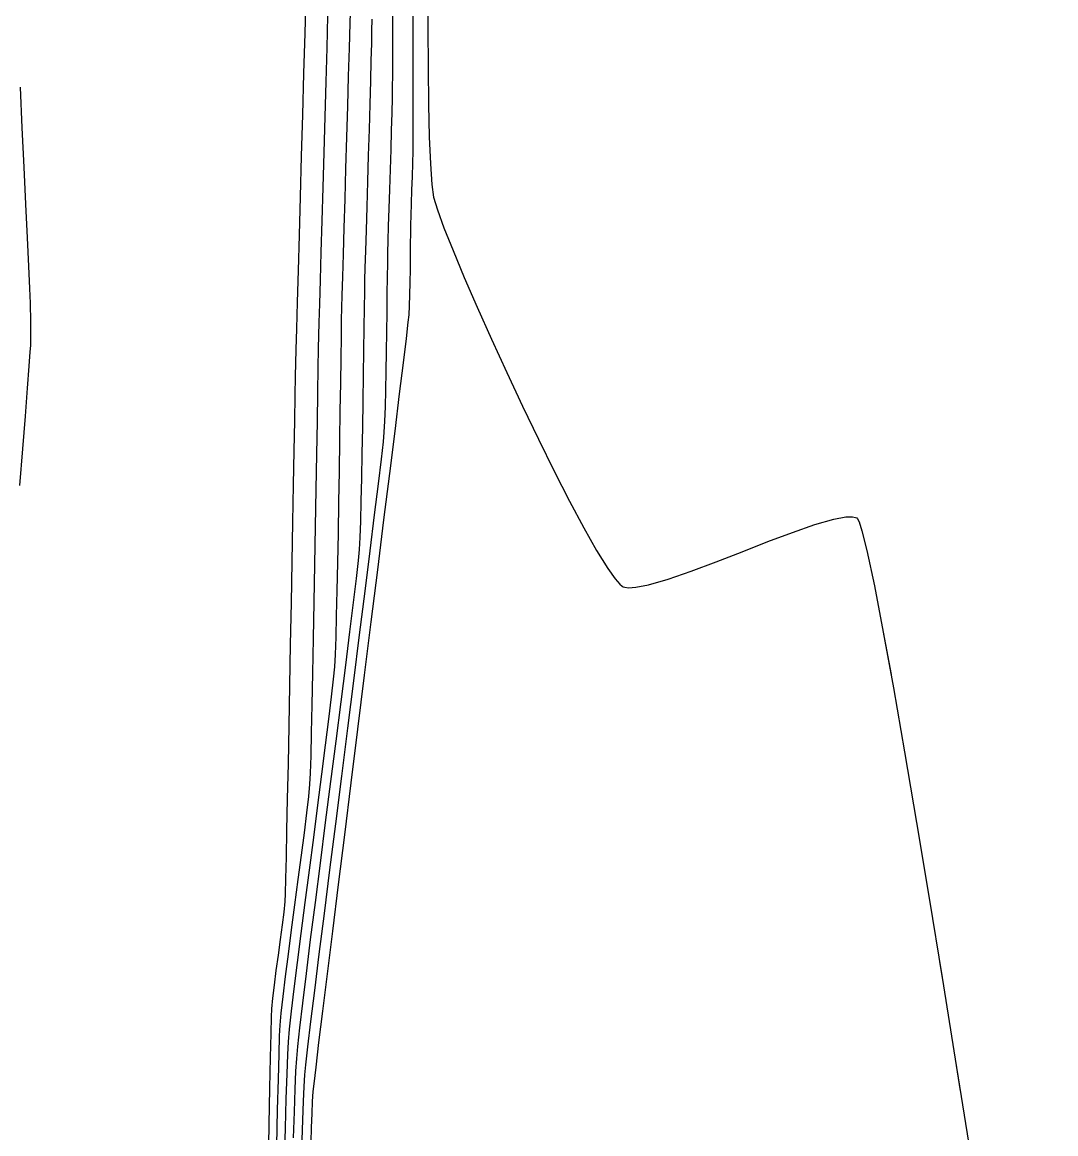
# Model space of a CAD drawing. Header units: metres. Extents: x 708868 to 711043, y 5411316 to 5413138.
# Drawn here: x 710429.2 to 710502.4, y 5412243.5 to 5412322.3 of the extents above; entities that cross this region are included whole.
import ezdxf

# ---------------------------------------------------------------- set-up
doc = ezdxf.new("R2010")
doc.units = ezdxf.units.M
for name, color, linetype in [('Rionegro 2010_Contours', 7, 'Continuous'), ('Rionegro 2014_Contours', 7, 'Continuous'), ('Rionegro 2018_Contours', 7, 'Continuous')]:
    doc.layers.add(name, color=color, linetype=linetype)

msp = doc.modelspace()

# ---------------------------------------------------------------- linework, layer by layer
at = {"layer": 'Rionegro 2010_Contours'}
for points in [[(710457.92, 5412324.897, 248), (710457.922, 5412321.9, 248), (710457.939, 5412319.059, 248), (710457.973, 5412316.451, 248), (710458.027, 5412314.152, 248), (710458.104, 5412312.238, 248), (710458.206, 5412310.786, 248), (710458.336, 5412309.873, 248), (710458.6, 5412308.994, 248), (710459.069, 5412307.714, 248), (710459.714, 5412306.095, 248), (710460.51, 5412304.198, 248), (710461.427, 5412302.086, 248), (710462.439, 5412299.819, 248), (710463.52, 5412297.461, 248), (710464.64, 5412295.071, 248), (710465.774, 5412292.713, 248), (710466.893, 5412290.447, 248), (710467.971, 5412288.336, 248), (710468.98, 5412286.441, 248), (710469.893, 5412284.825, 248), (710470.682, 5412283.548, 248), (710471.207, 5412282.812, 248), (710471.528, 5412282.448, 248), (710471.705, 5412282.302, 248), (710471.782, 5412282.26, 248), (710471.888, 5412282.223, 248), (710472.153, 5412282.187, 248), (710472.674, 5412282.215, 248), (710473.572, 5412282.392, 248), (710474.967, 5412282.798, 248), (710476.589, 5412283.36, 248), (710478.361, 5412284.026, 248), (710480.204, 5412284.742, 248), (710482.038, 5412285.455, 248), (710483.787, 5412286.113, 248), (710485.37, 5412286.663, 248), (710486.709, 5412287.052, 248), (710487.552, 5412287.211, 248), (710488.025, 5412287.224, 248), (710488.255, 5412287.176, 248), (710488.342, 5412287.133, 248), (710488.389, 5412287.084, 248), (710488.501, 5412286.86, 248), (710488.708, 5412286.22, 248), (710489.053, 5412284.835, 248), (710489.587, 5412282.322, 248), (710490.221, 5412279.036, 248), (710490.94, 5412275.078, 248), (710491.731, 5412270.548, 248), (710492.578, 5412265.549, 248), (710493.469, 5412260.18, 248), (710494.388, 5412254.545, 248), (710495.321, 5412248.744, 248), (710495.677, 5412246.505, 248)], [(710449.277, 5412324.221, 242), (710449.2, 5412321.508, 242), (710449.119, 5412318.651, 242), (710449.035, 5412315.719, 242), (710448.952, 5412312.785, 242), (710448.871, 5412309.918, 242), (710448.794, 5412307.191, 242), (710448.723, 5412304.672, 242), (710448.661, 5412302.435, 242), (710448.609, 5412300.549, 242), (710448.57, 5412299.086, 242), (710448.545, 5412298.116, 242), (710448.525, 5412297.201, 242), (710448.497, 5412295.818, 242), (710448.463, 5412294.029, 242), (710448.424, 5412291.893, 242), (710448.379, 5412289.474, 242), (710448.331, 5412286.831, 242), (710448.28, 5412284.026, 242), (710448.227, 5412281.119, 242), (710448.172, 5412278.172, 242), (710448.118, 5412275.247, 242), (710448.064, 5412272.404, 242), (710448.012, 5412269.703, 242), (710447.962, 5412267.208, 242), (710447.915, 5412264.977, 242), (710447.873, 5412263.073, 242), (710447.836, 5412261.557, 242), (710447.805, 5412260.49, 242), (710447.781, 5412259.932, 242), (710447.711, 5412259.189, 242), (710447.6, 5412258.269, 242), (710447.462, 5412257.23, 242), (710447.31, 5412256.133, 242), (710447.159, 5412255.035, 242), (710447.022, 5412253.997, 242), (710446.912, 5412253.077, 242), (710446.843, 5412252.333, 242), (710446.821, 5412251.757, 242), (710446.79, 5412250.581, 242), (710446.753, 5412248.871, 242), (710446.709, 5412246.696, 242), (710446.66, 5412244.121, 242), (710446.607, 5412241.214, 242)], [(710452.431, 5412323.717, 244), (710452.391, 5412322.223, 244), (710452.342, 5412320.451, 244), (710452.285, 5412318.469, 244), (710452.224, 5412316.341, 244), (710452.159, 5412314.135, 244), (710452.094, 5412311.916, 244), (710452.03, 5412309.75, 244), (710451.969, 5412307.703, 244), (710451.915, 5412305.843, 244), (710451.868, 5412304.234, 244), (710451.832, 5412302.942, 244), (710451.808, 5412302.035, 244), (710451.791, 5412301.188, 244), (710451.771, 5412299.98, 244), (710451.749, 5412298.466, 244), (710451.723, 5412296.701, 244), (710451.695, 5412294.741, 244), (710451.664, 5412292.641, 244), (710451.632, 5412290.457, 244), (710451.597, 5412288.243, 244), (710451.559, 5412286.055, 244), (710451.52, 5412283.949, 244), (710451.479, 5412281.979, 244), (710451.437, 5412280.203, 244), (710451.392, 5412278.673, 244), (710451.346, 5412277.447, 244), (710451.299, 5412276.579, 244), (710451.218, 5412275.699, 244), (710451.079, 5412274.439, 244), (710450.888, 5412272.856, 244), (710450.657, 5412271.01, 244), (710450.394, 5412268.958, 244), (710450.109, 5412266.76, 244), (710449.809, 5412264.472, 244), (710449.505, 5412262.155, 244), (710449.206, 5412259.865, 244), (710448.92, 5412257.661, 244), (710448.657, 5412255.603, 244), (710448.426, 5412253.747, 244), (710448.237, 5412252.153, 244), (710448.097, 5412250.879, 244), (710448.017, 5412249.983, 244), (710447.969, 5412249.082, 244), (710447.917, 5412247.715, 244), (710447.861, 5412245.95, 244), (710447.803, 5412243.853, 244), (710447.745, 5412241.494, 244)], [(710456.851, 5412323.78, 247), (710456.859, 5412321.265, 247), (710456.865, 5412318.986, 247), (710456.869, 5412317.022, 247), (710456.871, 5412315.452, 247), (710456.871, 5412314.354, 247), (710456.87, 5412313.807, 247), (710456.857, 5412313.137, 247), (710456.836, 5412312.295, 247), (710456.808, 5412311.35, 247), (710456.778, 5412310.37, 247), (710456.748, 5412309.425, 247), (710456.722, 5412308.583, 247), (710456.704, 5412307.913, 247), (710456.693, 5412307.322, 247), (710456.685, 5412306.565, 247), (710456.676, 5412305.696, 247), (710456.666, 5412304.768, 247), (710456.653, 5412303.836, 247), (710456.634, 5412302.953, 247), (710456.61, 5412302.173, 247), (710456.576, 5412301.549, 247), (710456.519, 5412301.014, 247), (710456.382, 5412299.855, 247), (710456.174, 5412298.137, 247), (710455.902, 5412295.927, 247), (710455.576, 5412293.288, 247), (710455.204, 5412290.288, 247), (710454.793, 5412286.992, 247), (710454.353, 5412283.465, 247), (710453.893, 5412279.773, 247), (710453.419, 5412275.981, 247), (710452.941, 5412272.155, 247), (710452.468, 5412268.361, 247), (710452.007, 5412264.664, 247), (710451.566, 5412261.13, 247), (710451.156, 5412257.824, 247), (710450.783, 5412254.813, 247), (710450.456, 5412252.16, 247), (710450.183, 5412249.933, 247), (710449.974, 5412248.196, 247), (710449.836, 5412247.016, 247), (710449.778, 5412246.457, 247), (710449.735, 5412245.76, 247), (710449.693, 5412244.893, 247), (710449.654, 5412243.913, 247), (710449.624, 5412242.877, 247)], [(710455.417, 5412323.282, 246), (710455.416, 5412321.345, 246), (710455.413, 5412319.723, 246), (710455.409, 5412318.495, 246), (710455.404, 5412317.741, 246), (710455.39, 5412316.917, 246), (710455.364, 5412315.856, 246), (710455.331, 5412314.618, 246), (710455.291, 5412313.263, 246), (710455.249, 5412311.848, 246), (710455.205, 5412310.433, 246), (710455.163, 5412309.077, 246), (710455.125, 5412307.839, 246), (710455.094, 5412306.778, 246), (710455.072, 5412305.954, 246), (710455.057, 5412305.195, 246), (710455.043, 5412304.201, 246), (710455.029, 5412303.024, 246), (710455.014, 5412301.716, 246), (710454.997, 5412300.328, 246), (710454.977, 5412298.912, 246), (710454.955, 5412297.52, 246), (710454.928, 5412296.204, 246), (710454.897, 5412295.015, 246), (710454.86, 5412294.005, 246), (710454.817, 5412293.226, 246), (710454.75, 5412292.545, 246), (710454.606, 5412291.296, 246), (710454.395, 5412289.544, 246), (710454.126, 5412287.357, 246), (710453.808, 5412284.801, 246), (710453.45, 5412281.943, 246), (710453.061, 5412278.849, 246), (710452.649, 5412275.587, 246), (710452.223, 5412272.223, 246), (710451.793, 5412268.823, 246), (710451.368, 5412265.454, 246), (710450.955, 5412262.184, 246), (710450.565, 5412259.078, 246), (710450.206, 5412256.203, 246), (710449.887, 5412253.626, 246), (710449.617, 5412251.414, 246), (710449.405, 5412249.633, 246), (710449.26, 5412248.351, 246), (710449.191, 5412247.632, 246), (710449.143, 5412246.825, 246), (710449.093, 5412245.75, 246), (710449.041, 5412244.461, 246), (710448.992, 5412243.011, 246)], [(710450.823, 5412322.743, 243), (710450.759, 5412320.485, 243), (710450.689, 5412318.075, 243), (710450.617, 5412315.578, 243), (710450.544, 5412313.057, 243), (710450.473, 5412310.576, 243), (710450.404, 5412308.198, 243), (710450.34, 5412305.986, 243), (710450.284, 5412304.004, 243), (710450.237, 5412302.316, 243), (710450.2, 5412300.985, 243), (710450.177, 5412300.075, 243), (710450.157, 5412299.152, 243), (710450.132, 5412297.782, 243), (710450.102, 5412296.031, 243), (710450.068, 5412293.964, 243), (710450.03, 5412291.647, 243), (710449.989, 5412289.144, 243), (710449.945, 5412286.521, 243), (710449.9, 5412283.842, 243), (710449.853, 5412281.174, 243), (710449.805, 5412278.581, 243), (710449.757, 5412276.128, 243), (710449.71, 5412273.881, 243), (710449.664, 5412271.906, 243), (710449.62, 5412270.266, 243), (710449.579, 5412269.028, 243), (710449.54, 5412268.256, 243), (710449.461, 5412267.393, 243), (710449.328, 5412266.224, 243), (710449.154, 5412264.809, 243), (710448.948, 5412263.211, 243), (710448.72, 5412261.489, 243), (710448.482, 5412259.707, 243), (710448.245, 5412257.925, 243), (710448.018, 5412256.203, 243), (710447.812, 5412254.605, 243), (710447.639, 5412253.19, 243), (710447.508, 5412252.021, 243), (710447.43, 5412251.158, 243), (710447.394, 5412250.404, 243), (710447.352, 5412249.107, 243), (710447.303, 5412247.335, 243), (710447.25, 5412245.156, 243), (710447.195, 5412242.639, 243)], [(710429.007, 5412289.43, 242), (710429.21, 5412292.028, 242), (710429.391, 5412294.36, 242), (710429.543, 5412296.342, 242), (710429.661, 5412297.892, 242), (710429.738, 5412298.925, 242), (710429.768, 5412299.359, 242), (710429.777, 5412299.788, 242), (710429.78, 5412300.34, 242), (710429.777, 5412300.933, 242), (710429.771, 5412301.485, 242), (710429.763, 5412301.914, 242), (710429.744, 5412302.356, 242), (710429.697, 5412303.412, 242), (710429.624, 5412304.994, 242), (710429.532, 5412307.012, 242), (710429.422, 5412309.378, 242), (710429.3, 5412312.005, 242), (710429.169, 5412314.802, 242), (710429.034, 5412317.683, 242)]]:
    msp.add_polyline3d(points, dxfattribs=at)
at = {"layer": 'Rionegro 2014_Contours'}
for points in [[(710457.92, 5412324.897, 248), (710457.922, 5412321.9, 248), (710457.939, 5412319.059, 248), (710457.973, 5412316.451, 248), (710458.027, 5412314.152, 248), (710458.104, 5412312.238, 248), (710458.206, 5412310.786, 248), (710458.336, 5412309.873, 248), (710458.6, 5412308.994, 248), (710459.069, 5412307.714, 248), (710459.714, 5412306.095, 248), (710460.51, 5412304.198, 248), (710461.427, 5412302.086, 248), (710462.439, 5412299.819, 248), (710463.52, 5412297.461, 248), (710464.64, 5412295.071, 248), (710465.774, 5412292.713, 248), (710466.893, 5412290.447, 248), (710467.971, 5412288.336, 248), (710468.98, 5412286.441, 248), (710469.893, 5412284.825, 248), (710470.682, 5412283.548, 248), (710471.207, 5412282.812, 248), (710471.528, 5412282.448, 248), (710471.705, 5412282.302, 248), (710471.782, 5412282.26, 248), (710471.888, 5412282.223, 248), (710472.153, 5412282.187, 248), (710472.674, 5412282.215, 248), (710473.572, 5412282.392, 248), (710474.967, 5412282.798, 248), (710476.589, 5412283.36, 248), (710478.361, 5412284.026, 248), (710480.204, 5412284.742, 248), (710482.038, 5412285.455, 248), (710483.787, 5412286.113, 248), (710485.37, 5412286.663, 248), (710486.709, 5412287.052, 248), (710487.552, 5412287.211, 248), (710488.025, 5412287.224, 248), (710488.255, 5412287.176, 248), (710488.342, 5412287.133, 248), (710488.389, 5412287.084, 248), (710488.501, 5412286.86, 248), (710488.708, 5412286.22, 248), (710489.053, 5412284.835, 248), (710489.587, 5412282.322, 248), (710490.221, 5412279.036, 248), (710490.768, 5412276.027, 248)], [(710449.277, 5412324.221, 242), (710449.2, 5412321.508, 242), (710449.119, 5412318.651, 242), (710449.035, 5412315.719, 242), (710448.952, 5412312.785, 242), (710448.871, 5412309.918, 242), (710448.794, 5412307.191, 242), (710448.723, 5412304.672, 242), (710448.661, 5412302.435, 242), (710448.609, 5412300.549, 242), (710448.57, 5412299.086, 242), (710448.545, 5412298.116, 242), (710448.525, 5412297.201, 242), (710448.497, 5412295.818, 242), (710448.463, 5412294.029, 242), (710448.424, 5412291.893, 242), (710448.379, 5412289.474, 242), (710448.331, 5412286.831, 242), (710448.28, 5412284.026, 242), (710448.227, 5412281.119, 242), (710448.172, 5412278.172, 242), (710448.118, 5412275.247, 242), (710448.064, 5412272.404, 242), (710448.012, 5412269.703, 242), (710447.962, 5412267.208, 242), (710447.915, 5412264.977, 242), (710447.873, 5412263.073, 242), (710447.836, 5412261.557, 242), (710447.805, 5412260.49, 242), (710447.781, 5412259.932, 242), (710447.711, 5412259.189, 242), (710447.6, 5412258.269, 242), (710447.462, 5412257.23, 242), (710447.31, 5412256.133, 242), (710447.159, 5412255.035, 242), (710447.022, 5412253.997, 242), (710446.912, 5412253.077, 242), (710446.843, 5412252.333, 242), (710446.821, 5412251.757, 242), (710446.79, 5412250.581, 242), (710446.753, 5412248.871, 242), (710446.709, 5412246.696, 242), (710446.66, 5412244.121, 242), (710446.607, 5412241.214, 242)], [(710452.431, 5412323.717, 244), (710452.391, 5412322.223, 244), (710452.342, 5412320.451, 244), (710452.285, 5412318.469, 244), (710452.224, 5412316.341, 244), (710452.159, 5412314.135, 244), (710452.094, 5412311.916, 244), (710452.03, 5412309.75, 244), (710451.969, 5412307.703, 244), (710451.915, 5412305.843, 244), (710451.868, 5412304.234, 244), (710451.832, 5412302.942, 244), (710451.808, 5412302.035, 244), (710451.791, 5412301.188, 244), (710451.771, 5412299.98, 244), (710451.749, 5412298.466, 244), (710451.723, 5412296.701, 244), (710451.695, 5412294.741, 244), (710451.664, 5412292.641, 244), (710451.632, 5412290.457, 244), (710451.597, 5412288.243, 244), (710451.559, 5412286.055, 244), (710451.52, 5412283.949, 244), (710451.479, 5412281.979, 244), (710451.437, 5412280.203, 244), (710451.392, 5412278.673, 244), (710451.346, 5412277.447, 244), (710451.299, 5412276.579, 244), (710451.218, 5412275.699, 244), (710451.079, 5412274.439, 244), (710450.888, 5412272.856, 244), (710450.657, 5412271.01, 244), (710450.394, 5412268.958, 244), (710450.109, 5412266.76, 244), (710449.809, 5412264.472, 244), (710449.505, 5412262.155, 244), (710449.206, 5412259.865, 244), (710448.92, 5412257.661, 244), (710448.657, 5412255.603, 244), (710448.426, 5412253.747, 244), (710448.237, 5412252.153, 244), (710448.097, 5412250.879, 244), (710448.017, 5412249.983, 244), (710447.969, 5412249.082, 244), (710447.917, 5412247.715, 244), (710447.861, 5412245.95, 244), (710447.803, 5412243.853, 244), (710447.745, 5412241.494, 244)], [(710456.851, 5412323.78, 247), (710456.859, 5412321.265, 247), (710456.865, 5412318.986, 247), (710456.869, 5412317.022, 247), (710456.871, 5412315.452, 247), (710456.871, 5412314.354, 247), (710456.87, 5412313.807, 247), (710456.857, 5412313.137, 247), (710456.836, 5412312.295, 247), (710456.808, 5412311.35, 247), (710456.778, 5412310.37, 247), (710456.748, 5412309.425, 247), (710456.722, 5412308.583, 247), (710456.704, 5412307.913, 247), (710456.693, 5412307.322, 247), (710456.685, 5412306.565, 247), (710456.676, 5412305.696, 247), (710456.666, 5412304.768, 247), (710456.653, 5412303.836, 247), (710456.634, 5412302.953, 247), (710456.61, 5412302.173, 247), (710456.576, 5412301.549, 247), (710456.519, 5412301.014, 247), (710456.382, 5412299.855, 247), (710456.174, 5412298.137, 247), (710455.902, 5412295.927, 247), (710455.576, 5412293.288, 247), (710455.204, 5412290.288, 247), (710454.793, 5412286.992, 247), (710454.353, 5412283.465, 247), (710453.893, 5412279.773, 247), (710453.419, 5412275.981, 247), (710452.941, 5412272.155, 247), (710452.468, 5412268.361, 247), (710452.007, 5412264.664, 247), (710451.566, 5412261.13, 247), (710451.156, 5412257.824, 247), (710450.783, 5412254.813, 247), (710450.456, 5412252.16, 247), (710450.183, 5412249.933, 247), (710449.974, 5412248.196, 247), (710449.836, 5412247.016, 247), (710449.778, 5412246.457, 247), (710449.735, 5412245.76, 247), (710449.693, 5412244.893, 247), (710449.654, 5412243.913, 247), (710449.624, 5412242.877, 247)], [(710455.417, 5412323.282, 246), (710455.416, 5412321.345, 246), (710455.413, 5412319.723, 246), (710455.409, 5412318.495, 246), (710455.404, 5412317.741, 246), (710455.39, 5412316.917, 246), (710455.364, 5412315.856, 246), (710455.331, 5412314.618, 246), (710455.291, 5412313.263, 246), (710455.249, 5412311.848, 246), (710455.205, 5412310.433, 246), (710455.163, 5412309.077, 246), (710455.125, 5412307.839, 246), (710455.094, 5412306.778, 246), (710455.072, 5412305.954, 246), (710455.057, 5412305.195, 246), (710455.043, 5412304.201, 246), (710455.029, 5412303.024, 246), (710455.014, 5412301.716, 246), (710454.997, 5412300.328, 246), (710454.977, 5412298.912, 246), (710454.955, 5412297.52, 246), (710454.928, 5412296.204, 246), (710454.897, 5412295.015, 246), (710454.86, 5412294.005, 246), (710454.817, 5412293.226, 246), (710454.75, 5412292.545, 246), (710454.606, 5412291.296, 246), (710454.395, 5412289.544, 246), (710454.126, 5412287.357, 246), (710453.808, 5412284.801, 246), (710453.45, 5412281.943, 246), (710453.061, 5412278.849, 246), (710452.649, 5412275.587, 246), (710452.223, 5412272.223, 246), (710451.793, 5412268.823, 246), (710451.368, 5412265.454, 246), (710450.955, 5412262.184, 246), (710450.565, 5412259.078, 246), (710450.206, 5412256.203, 246), (710449.887, 5412253.626, 246), (710449.617, 5412251.414, 246), (710449.405, 5412249.633, 246), (710449.26, 5412248.351, 246), (710449.191, 5412247.632, 246), (710449.143, 5412246.825, 246), (710449.093, 5412245.75, 246), (710449.041, 5412244.461, 246), (710448.992, 5412243.011, 246)], [(710450.823, 5412322.743, 243), (710450.759, 5412320.485, 243), (710450.689, 5412318.075, 243), (710450.617, 5412315.578, 243), (710450.544, 5412313.057, 243), (710450.473, 5412310.576, 243), (710450.404, 5412308.198, 243), (710450.34, 5412305.986, 243), (710450.284, 5412304.004, 243), (710450.237, 5412302.316, 243), (710450.2, 5412300.985, 243), (710450.177, 5412300.075, 243), (710450.157, 5412299.152, 243), (710450.132, 5412297.782, 243), (710450.102, 5412296.031, 243), (710450.068, 5412293.964, 243), (710450.03, 5412291.647, 243), (710449.989, 5412289.144, 243), (710449.945, 5412286.521, 243), (710449.9, 5412283.842, 243), (710449.853, 5412281.174, 243), (710449.805, 5412278.581, 243), (710449.757, 5412276.128, 243), (710449.71, 5412273.881, 243), (710449.664, 5412271.906, 243), (710449.62, 5412270.266, 243), (710449.579, 5412269.028, 243), (710449.54, 5412268.256, 243), (710449.461, 5412267.393, 243), (710449.328, 5412266.224, 243), (710449.154, 5412264.809, 243), (710448.948, 5412263.211, 243), (710448.72, 5412261.489, 243), (710448.482, 5412259.707, 243), (710448.245, 5412257.925, 243), (710448.018, 5412256.203, 243), (710447.812, 5412254.605, 243), (710447.639, 5412253.19, 243), (710447.508, 5412252.021, 243), (710447.43, 5412251.158, 243), (710447.394, 5412250.404, 243), (710447.352, 5412249.107, 243), (710447.303, 5412247.335, 243), (710447.25, 5412245.156, 243), (710447.195, 5412242.639, 243)], [(710453.946, 5412322.501, 245), (710453.938, 5412321.676, 245), (710453.923, 5412320.793, 245), (710453.894, 5412319.587, 245), (710453.856, 5412318.125, 245), (710453.809, 5412316.469, 245), (710453.757, 5412314.684, 245), (710453.702, 5412312.835, 245), (710453.646, 5412310.986, 245), (710453.592, 5412309.201, 245), (710453.542, 5412307.545, 245), (710453.498, 5412306.083, 245), (710453.464, 5412304.877, 245), (710453.44, 5412303.994, 245), (710453.424, 5412303.169, 245), (710453.406, 5412302.026, 245), (710453.386, 5412300.622, 245), (710453.365, 5412299.015, 245), (710453.341, 5412297.262, 245), (710453.316, 5412295.421, 245), (710453.287, 5412293.55, 245), (710453.257, 5412291.705, 245), (710453.223, 5412289.945, 245), (710453.187, 5412288.328, 245), (710453.147, 5412286.91, 245), (710453.104, 5412285.749, 245), (710453.058, 5412284.902, 245), (710452.984, 5412284.121, 245), (710452.839, 5412282.843, 245), (710452.634, 5412281.135, 245), (710452.377, 5412279.063, 245), (710452.079, 5412276.692, 245), (710451.747, 5412274.087, 245), (710451.393, 5412271.315, 245), (710451.024, 5412268.441, 245), (710450.65, 5412265.53, 245), (710450.281, 5412262.649, 245), (710449.926, 5412259.862, 245), (710449.594, 5412257.236, 245), (710449.294, 5412254.836, 245), (710449.036, 5412252.727, 245), (710448.828, 5412250.976, 245), (710448.681, 5412249.648, 245), (710448.604, 5412248.808, 245), (710448.553, 5412247.901, 245), (710448.497, 5412246.619, 245), (710448.439, 5412245.023, 245), (710448.38, 5412243.177, 245)], [(710429.007, 5412289.43, 242), (710429.21, 5412292.028, 242), (710429.391, 5412294.36, 242), (710429.543, 5412296.342, 242), (710429.661, 5412297.892, 242), (710429.738, 5412298.925, 242), (710429.768, 5412299.359, 242), (710429.777, 5412299.788, 242), (710429.78, 5412300.34, 242), (710429.777, 5412300.933, 242), (710429.771, 5412301.485, 242), (710429.763, 5412301.914, 242), (710429.744, 5412302.356, 242), (710429.697, 5412303.412, 242), (710429.624, 5412304.994, 242), (710429.532, 5412307.012, 242), (710429.422, 5412309.378, 242), (710429.3, 5412312.005, 242), (710429.169, 5412314.802, 242), (710429.034, 5412317.683, 242)], [(710494.208, 5412255.649, 248), (710494.388, 5412254.545, 248), (710495.321, 5412248.744, 248), (710496.254, 5412242.878, 248), (710497.173, 5412237.049, 248), (710498.063, 5412231.357, 248), (710498.911, 5412225.905, 248), (710499.702, 5412220.793, 248), (710500.421, 5412216.123, 248), (710501.055, 5412211.996, 248), (710501.588, 5412208.514, 248), (710502.008, 5412205.777, 248), (710502.3, 5412203.887, 248), (710502.448, 5412202.945, 248)]]:
    msp.add_polyline3d(points, dxfattribs=at)
at = {"layer": 'Rionegro 2018_Contours'}
for points in [[(710457.92, 5412324.897, 248), (710457.922, 5412321.9, 248), (710457.939, 5412319.059, 248), (710457.973, 5412316.451, 248), (710458.027, 5412314.152, 248), (710458.104, 5412312.238, 248), (710458.206, 5412310.786, 248), (710458.336, 5412309.873, 248), (710458.6, 5412308.994, 248), (710459.069, 5412307.714, 248), (710459.714, 5412306.095, 248), (710460.51, 5412304.198, 248), (710461.427, 5412302.086, 248), (710462.439, 5412299.819, 248), (710463.52, 5412297.461, 248), (710464.64, 5412295.071, 248), (710465.774, 5412292.713, 248), (710466.893, 5412290.447, 248), (710467.971, 5412288.336, 248), (710468.98, 5412286.441, 248), (710469.893, 5412284.825, 248), (710470.682, 5412283.548, 248), (710471.207, 5412282.812, 248), (710471.528, 5412282.448, 248), (710471.705, 5412282.302, 248), (710471.782, 5412282.26, 248), (710471.888, 5412282.223, 248), (710472.153, 5412282.187, 248), (710472.674, 5412282.215, 248), (710473.572, 5412282.392, 248), (710474.967, 5412282.798, 248), (710476.589, 5412283.36, 248), (710478.361, 5412284.026, 248), (710480.204, 5412284.742, 248), (710482.038, 5412285.455, 248), (710483.787, 5412286.113, 248), (710485.37, 5412286.663, 248), (710486.709, 5412287.052, 248), (710487.552, 5412287.211, 248), (710488.025, 5412287.224, 248), (710488.255, 5412287.176, 248), (710488.342, 5412287.133, 248), (710488.389, 5412287.084, 248), (710488.501, 5412286.86, 248), (710488.708, 5412286.22, 248), (710489.053, 5412284.835, 248), (710489.587, 5412282.322, 248), (710490.221, 5412279.036, 248), (710490.768, 5412276.027, 248)], [(710449.277, 5412324.221, 242), (710449.2, 5412321.508, 242), (710449.119, 5412318.651, 242), (710449.035, 5412315.719, 242), (710448.952, 5412312.785, 242), (710448.871, 5412309.918, 242), (710448.794, 5412307.191, 242), (710448.723, 5412304.672, 242), (710448.661, 5412302.435, 242), (710448.609, 5412300.549, 242), (710448.57, 5412299.086, 242), (710448.545, 5412298.116, 242), (710448.525, 5412297.201, 242), (710448.497, 5412295.818, 242), (710448.463, 5412294.029, 242), (710448.424, 5412291.893, 242), (710448.379, 5412289.474, 242), (710448.331, 5412286.831, 242), (710448.28, 5412284.026, 242), (710448.227, 5412281.119, 242), (710448.172, 5412278.172, 242), (710448.118, 5412275.247, 242), (710448.064, 5412272.404, 242), (710448.012, 5412269.703, 242), (710447.962, 5412267.208, 242), (710447.915, 5412264.977, 242), (710447.873, 5412263.073, 242), (710447.836, 5412261.557, 242), (710447.805, 5412260.49, 242), (710447.781, 5412259.932, 242), (710447.711, 5412259.189, 242), (710447.6, 5412258.269, 242), (710447.462, 5412257.23, 242), (710447.31, 5412256.133, 242), (710447.159, 5412255.035, 242), (710447.022, 5412253.997, 242), (710446.912, 5412253.077, 242), (710446.843, 5412252.333, 242), (710446.821, 5412251.757, 242), (710446.79, 5412250.581, 242), (710446.753, 5412248.871, 242), (710446.709, 5412246.696, 242), (710446.66, 5412244.121, 242), (710446.607, 5412241.214, 242)], [(710452.431, 5412323.717, 244), (710452.391, 5412322.223, 244), (710452.342, 5412320.451, 244), (710452.285, 5412318.469, 244), (710452.224, 5412316.341, 244), (710452.159, 5412314.135, 244), (710452.094, 5412311.916, 244), (710452.03, 5412309.75, 244), (710451.969, 5412307.703, 244), (710451.915, 5412305.843, 244), (710451.868, 5412304.234, 244), (710451.832, 5412302.942, 244), (710451.808, 5412302.035, 244), (710451.791, 5412301.188, 244), (710451.771, 5412299.98, 244), (710451.749, 5412298.466, 244), (710451.723, 5412296.701, 244), (710451.695, 5412294.741, 244), (710451.664, 5412292.641, 244), (710451.632, 5412290.457, 244), (710451.597, 5412288.243, 244), (710451.559, 5412286.055, 244), (710451.52, 5412283.949, 244), (710451.479, 5412281.979, 244), (710451.437, 5412280.203, 244), (710451.392, 5412278.673, 244), (710451.346, 5412277.447, 244), (710451.299, 5412276.579, 244), (710451.218, 5412275.699, 244), (710451.079, 5412274.439, 244), (710450.888, 5412272.856, 244), (710450.657, 5412271.01, 244), (710450.394, 5412268.958, 244), (710450.109, 5412266.76, 244), (710449.809, 5412264.472, 244), (710449.505, 5412262.155, 244), (710449.206, 5412259.865, 244), (710448.92, 5412257.661, 244), (710448.657, 5412255.603, 244), (710448.426, 5412253.747, 244), (710448.237, 5412252.153, 244), (710448.097, 5412250.879, 244), (710448.017, 5412249.983, 244), (710447.969, 5412249.082, 244), (710447.917, 5412247.715, 244), (710447.861, 5412245.95, 244), (710447.803, 5412243.853, 244), (710447.745, 5412241.494, 244)], [(710456.851, 5412323.78, 247), (710456.859, 5412321.265, 247), (710456.865, 5412318.986, 247), (710456.869, 5412317.022, 247), (710456.871, 5412315.452, 247), (710456.871, 5412314.354, 247), (710456.87, 5412313.807, 247), (710456.857, 5412313.137, 247), (710456.836, 5412312.295, 247), (710456.808, 5412311.35, 247), (710456.778, 5412310.37, 247), (710456.748, 5412309.425, 247), (710456.722, 5412308.583, 247), (710456.704, 5412307.913, 247), (710456.693, 5412307.322, 247), (710456.685, 5412306.565, 247), (710456.676, 5412305.696, 247), (710456.666, 5412304.768, 247), (710456.653, 5412303.836, 247), (710456.634, 5412302.953, 247), (710456.61, 5412302.173, 247), (710456.576, 5412301.549, 247), (710456.519, 5412301.014, 247), (710456.382, 5412299.855, 247), (710456.174, 5412298.137, 247), (710455.902, 5412295.927, 247), (710455.576, 5412293.288, 247), (710455.204, 5412290.288, 247), (710454.793, 5412286.992, 247), (710454.353, 5412283.465, 247), (710453.893, 5412279.773, 247), (710453.419, 5412275.981, 247), (710452.941, 5412272.155, 247), (710452.468, 5412268.361, 247), (710452.007, 5412264.664, 247), (710451.566, 5412261.13, 247), (710451.156, 5412257.824, 247), (710450.783, 5412254.813, 247), (710450.456, 5412252.16, 247), (710450.183, 5412249.933, 247), (710449.974, 5412248.196, 247), (710449.836, 5412247.016, 247), (710449.778, 5412246.457, 247), (710449.735, 5412245.76, 247), (710449.693, 5412244.893, 247), (710449.654, 5412243.913, 247), (710449.624, 5412242.877, 247)], [(710455.417, 5412323.282, 246), (710455.416, 5412321.345, 246), (710455.413, 5412319.723, 246), (710455.409, 5412318.495, 246), (710455.404, 5412317.741, 246), (710455.39, 5412316.917, 246), (710455.364, 5412315.856, 246), (710455.331, 5412314.618, 246), (710455.291, 5412313.263, 246), (710455.249, 5412311.848, 246), (710455.205, 5412310.433, 246), (710455.163, 5412309.077, 246), (710455.125, 5412307.839, 246), (710455.094, 5412306.778, 246), (710455.072, 5412305.954, 246), (710455.057, 5412305.195, 246), (710455.043, 5412304.201, 246), (710455.029, 5412303.024, 246), (710455.014, 5412301.716, 246), (710454.997, 5412300.328, 246), (710454.977, 5412298.912, 246), (710454.955, 5412297.52, 246), (710454.928, 5412296.204, 246), (710454.897, 5412295.015, 246), (710454.86, 5412294.005, 246), (710454.817, 5412293.226, 246), (710454.75, 5412292.545, 246), (710454.606, 5412291.296, 246), (710454.395, 5412289.544, 246), (710454.126, 5412287.357, 246), (710453.808, 5412284.801, 246), (710453.45, 5412281.943, 246), (710453.061, 5412278.849, 246), (710452.649, 5412275.587, 246), (710452.223, 5412272.223, 246), (710451.793, 5412268.823, 246), (710451.368, 5412265.454, 246), (710450.955, 5412262.184, 246), (710450.565, 5412259.078, 246), (710450.206, 5412256.203, 246), (710449.887, 5412253.626, 246), (710449.617, 5412251.414, 246), (710449.405, 5412249.633, 246), (710449.26, 5412248.351, 246), (710449.191, 5412247.632, 246), (710449.143, 5412246.825, 246), (710449.093, 5412245.75, 246), (710449.041, 5412244.461, 246), (710448.992, 5412243.011, 246)], [(710450.823, 5412322.743, 243), (710450.759, 5412320.485, 243), (710450.689, 5412318.075, 243), (710450.617, 5412315.578, 243), (710450.544, 5412313.057, 243), (710450.473, 5412310.576, 243), (710450.404, 5412308.198, 243), (710450.34, 5412305.986, 243), (710450.284, 5412304.004, 243), (710450.237, 5412302.316, 243), (710450.2, 5412300.985, 243), (710450.177, 5412300.075, 243), (710450.157, 5412299.152, 243), (710450.132, 5412297.782, 243), (710450.102, 5412296.031, 243), (710450.068, 5412293.964, 243), (710450.03, 5412291.647, 243), (710449.989, 5412289.144, 243), (710449.945, 5412286.521, 243), (710449.9, 5412283.842, 243), (710449.853, 5412281.174, 243), (710449.805, 5412278.581, 243), (710449.757, 5412276.128, 243), (710449.71, 5412273.881, 243), (710449.664, 5412271.906, 243), (710449.62, 5412270.266, 243), (710449.579, 5412269.028, 243), (710449.54, 5412268.256, 243), (710449.461, 5412267.393, 243), (710449.328, 5412266.224, 243), (710449.154, 5412264.809, 243), (710448.948, 5412263.211, 243), (710448.72, 5412261.489, 243), (710448.482, 5412259.707, 243), (710448.245, 5412257.925, 243), (710448.018, 5412256.203, 243), (710447.812, 5412254.605, 243), (710447.639, 5412253.19, 243), (710447.508, 5412252.021, 243), (710447.43, 5412251.158, 243), (710447.394, 5412250.404, 243), (710447.352, 5412249.107, 243), (710447.303, 5412247.335, 243), (710447.25, 5412245.156, 243), (710447.195, 5412242.639, 243)], [(710453.946, 5412322.501, 245), (710453.938, 5412321.676, 245), (710453.923, 5412320.793, 245), (710453.894, 5412319.587, 245), (710453.856, 5412318.125, 245), (710453.809, 5412316.469, 245), (710453.757, 5412314.684, 245), (710453.702, 5412312.835, 245), (710453.646, 5412310.986, 245), (710453.592, 5412309.201, 245), (710453.542, 5412307.545, 245), (710453.498, 5412306.083, 245), (710453.464, 5412304.877, 245), (710453.44, 5412303.994, 245), (710453.424, 5412303.169, 245), (710453.406, 5412302.026, 245), (710453.386, 5412300.622, 245), (710453.365, 5412299.015, 245), (710453.341, 5412297.262, 245), (710453.316, 5412295.421, 245), (710453.287, 5412293.55, 245), (710453.257, 5412291.705, 245), (710453.223, 5412289.945, 245), (710453.187, 5412288.328, 245), (710453.147, 5412286.91, 245), (710453.104, 5412285.749, 245), (710453.058, 5412284.902, 245), (710452.984, 5412284.121, 245), (710452.839, 5412282.843, 245), (710452.634, 5412281.135, 245), (710452.377, 5412279.063, 245), (710452.079, 5412276.692, 245), (710451.747, 5412274.087, 245), (710451.393, 5412271.315, 245), (710451.024, 5412268.441, 245), (710450.65, 5412265.53, 245), (710450.281, 5412262.649, 245), (710449.926, 5412259.862, 245), (710449.594, 5412257.236, 245), (710449.294, 5412254.836, 245), (710449.036, 5412252.727, 245), (710448.828, 5412250.976, 245), (710448.681, 5412249.648, 245), (710448.604, 5412248.808, 245), (710448.553, 5412247.901, 245), (710448.497, 5412246.619, 245), (710448.439, 5412245.023, 245), (710448.38, 5412243.177, 245)], [(710429.007, 5412289.43, 242), (710429.21, 5412292.028, 242), (710429.391, 5412294.36, 242), (710429.543, 5412296.342, 242), (710429.661, 5412297.892, 242), (710429.738, 5412298.925, 242), (710429.768, 5412299.359, 242), (710429.777, 5412299.788, 242), (710429.78, 5412300.34, 242), (710429.777, 5412300.933, 242), (710429.771, 5412301.485, 242), (710429.763, 5412301.914, 242), (710429.744, 5412302.356, 242), (710429.697, 5412303.412, 242), (710429.624, 5412304.994, 242), (710429.532, 5412307.012, 242), (710429.422, 5412309.378, 242), (710429.3, 5412312.005, 242), (710429.169, 5412314.802, 242), (710429.034, 5412317.683, 242)], [(710494.208, 5412255.649, 248), (710494.388, 5412254.545, 248), (710495.321, 5412248.744, 248), (710496.254, 5412242.878, 248), (710497.173, 5412237.049, 248), (710498.063, 5412231.357, 248), (710498.911, 5412225.905, 248), (710499.702, 5412220.793, 248), (710500.421, 5412216.123, 248), (710501.055, 5412211.996, 248), (710501.588, 5412208.514, 248), (710502.008, 5412205.777, 248), (710502.3, 5412203.887, 248), (710502.448, 5412202.945, 248)]]:
    msp.add_polyline3d(points, dxfattribs=at)

doc.saveas('drawing.dxf')
